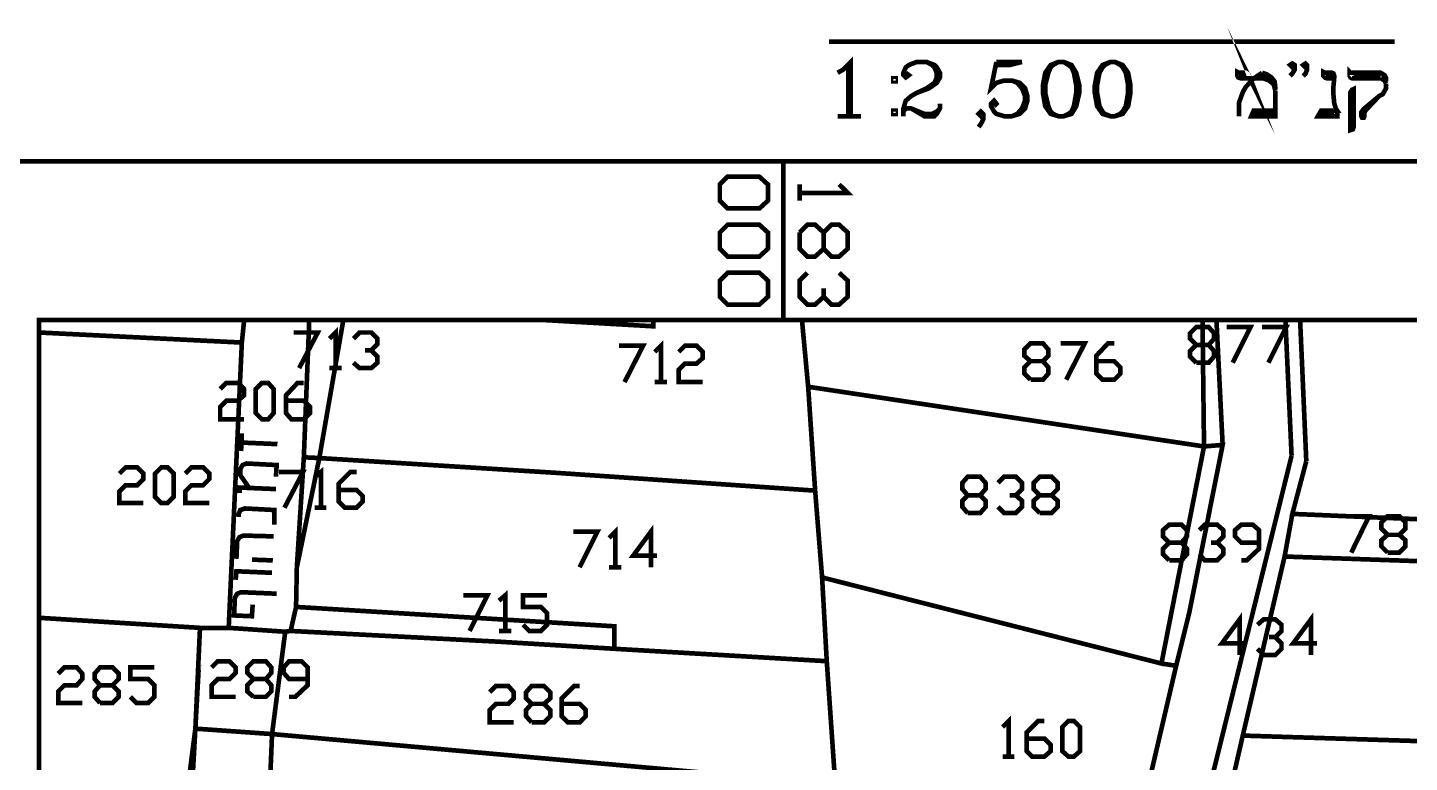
# Model space of a CAD drawing. Extents: x -6935 to 6681, y -4073 to 3778.
# Drawn here: x 3238 to 4987, y 240 to 1169 of the extents above; entities that cross this region are included whole.
import ezdxf

# ---------------------------------------------------------------- set-up
doc = ezdxf.new("R2010")
doc.units = 0
doc.header["$MEASUREMENT"] = 0
doc.layers.add('blue', color=160, linetype='Continuous', lineweight=0)

msp = doc.modelspace()

# ---------------------------------------------------------------- hatches: boundary and pattern name
at = {"layer": 'blue'}
h = msp.add_hatch(dxfattribs=at)
h.set_pattern_fill('JIS_LC_20', color=256, scale=0.3)
h.set_pattern_definition([(45, (438.5266165167122, -4719.0173163894), (-4.242640687119285, 4.242640687119285), []), (45, (438.6466165167121, -4719.0173163894), (-4.242640687119285, 4.242640687119285), [])])
h.paths.add_polyline_path([(2357.046633488511, 579.6835339155932), (2489.046633488511, 579.6835339155932), (2489.046633488511, 602.6835339155932), (2346.046633488511, 602.6835339155932), (2333.046633488511, 602.6835339155932), (2333.046633488511, 500.6835339155932), (2357.046633488511, 500.6835339155932)])
h.paths.add_polyline_path([(2357.046633488511, 387.6835339155932), (2333.046633488511, 387.6835339155923), (2333.046633488511, 164.683533915595), (2357.046633488512, 164.6835339155932)])
h.paths.add_polyline_path([(2357.046633488512, 51.68353391559322), (2333.046633488511, 51.68353391559322), (2333.046633488511, -55.31646608440678), (2357.046633488512, -55.31646608440678), (2357.046633488512, -15.31646608440678)])
h.paths.add_polyline_path([(2356.046633488511, -65.31646608440587), (2356.046633488511, -55.31646608440678), (2333.046633488511, -55.31646608440678), (2333.046633488511, -155.3164660844059), (2356.046633488511, -155.3164660844059)])
h.paths.add_polyline_path([(2437.046633488512, -55.31646608440678), (2356.046633488511, -55.31646608440678), (2356.046633488511, -65.31646608440587), (2426.046633488513, -65.31646608440678), (2437.046633488512, -65.31646608440678)])
h.paths.add_polyline_path([(2715.046633488511, 153.6835339155932), (2690.046633488511, 153.6835339155923), (2690.046633488511, -55.31646608440678), (2715.046633488511, -55.31646608440678)])
h.paths.add_polyline_path([(2705.046633488511, 472.6835339155932), (2692.046633488511, 472.6835339155932), (2692.046633488511, 288.6835339155932), (2705.046633488511, 288.6835339155941)])
h.paths.add_polyline_path([(2715.046633488511, 288.683533915595), (2690.046633488511, 288.6835339155932), (2690.046633488511, 266.6835339155932), (2715.046633488511, 266.6835339155932)])
h.paths.add_polyline_path([(2957.062754277028, 147.8798213502942), (2997.062754277028, 147.8798213502942), (2997.062754277028, 195.8798213502942), (2985.062754277028, 195.8798213502942), (2985.062754277028, 196.8798213502942), (2974.322574467437, 196.8798213502942), (2974.417768557749, 191.8927525539348), (2910.429424853989, 190.6713312304673), (2911.708100301994, 123.6835339155923), (2911.708100301994, 96.68353391559322), (2911.708100301994, 69.68353391559322), (2911.708100301994, 42.68353391559322), (2911.708100301994, 15.68353391559322), (2911.708100301994, -11.31646608440678), (2911.708100301994, -67.31646608440678), (3196.708100301994, -67.31646608440678), (3196.708100301994, -99.31646608440678), (3239.708100301994, -99.31646608440678), (3239.708100301994, -67.31646608440678), (3212.738298871094, -67.31646608440678), (3212.738298871095, 0.8798213502941508), (3169.062754277028, 0.8798213502941508), (3169.062754277028, -18.12017864970585), (2957.062754277028, -18.12017864970585)])
h.paths.add_polyline_path([(2991.738298871097, 219.6647356609938), (2981.738298871097, 219.6647356609938), (2981.738298871097, 196.8798213502942), (2985.062754277028, 196.8798213502942), (2985.062754277028, 195.8798213502942), (2991.738298871097, 195.8798213502942)])
h.paths.add_polyline_path([(2991.738298871097, 369.6647356609938), (3188.046633488511, 369.6647356609938), (3188.046633488511, 379.6647356609938), (2991.738298871097, 379.6647356609938), (2991.738298871097, 384.6647356609947), (2981.738298871097, 384.6647356609965), (2981.738298871097, 369.6647356609938), (2981.738298871097, 299.6647356609938), (2991.738298871097, 299.6647356609938)])
h.paths.add_polyline_path([(3212.738298871096, 211.8798213502942), (3189.738298871096, 211.8798213502942), (3189.738298871096, 195.8798213502942), (3053.062754277028, 195.8798213502942), (3053.062754277028, 147.8798213502942), (3169.062754277028, 147.8798213502942), (3169.062754277028, 74.87982135029415), (3212.738298871095, 74.87982135029415)])
h.paths.add_polyline_path([(3212.738298871097, 379.6647356609938), (3188.046633488511, 379.6647356609938), (3188.046633488511, 369.6647356609938), (3189.738298871097, 369.6647356609938), (3189.738298871096, 273.8798213502942), (3212.738298871096, 273.8798213502942), (3212.738298871097, 301.6647356609938)])
h.paths.add_polyline_path([(3212.738298871097, 605.6647356609938), (3189.738298871097, 605.6647356609938), (3115.738298871097, 605.6647356609938), (3115.738298871097, 582.6647356609938), (3189.738298871097, 582.6647356609938), (3189.738298871097, 492.6647356609938), (3212.738298871097, 492.6647356609947)])
h.paths.add_polyline_path([(2931.738298871097, 582.6647356609938), (3002.738298871097, 582.6647356609938), (3002.738298871097, 605.6647356609938), (2906.046633488511, 605.6647356609938), (2906.046633488511, 472.6390553833407), (2931.738298871097, 472.6390553833407), (2931.738298871097, 512.7237534273227, -0.01470670083384364), (2928.738299744719, 513.1334849114119), (2928.738297997474, 562.1959856609938), (2931.738298871097, 562.5312856582495)])
h.paths.add_polyline_path([(2906.046633488511, 488.6835339155932), (2855.546994264611, 488.6835339155932), (2855.547355029271, 472.6835339155932), (2906.046633488511, 472.6835339155932)])
h.paths.add_polyline_path([(2765.546994241733, 488.6835339155932), (2715.046633488511, 488.6835339155932), (2715.046633488511, 472.6835339155932), (2765.546633499951, 472.6835339155932), (2765.546633499951, 472.6845485662006)])
h.paths.add_polyline_path([(2715.046633488511, 602.6835339155932), (2692.046633488511, 602.6835339155932), (2602.046633488511, 602.6835339155932), (2602.046633488511, 579.6835339155932), (2692.046633488511, 579.6835339155932), (2692.046633488511, 472.6835339155932), (2715.046633488511, 472.6835339155932)])
h.paths.add_polyline_path([(2366.046633488511, -488.3164660844068), (2333.046633488511, -488.3164660844068), (2333.046633488511, -513.3164660844068), (2366.046633488511, -513.3164660844068)])
h.paths.add_polyline_path([(2971.708100301994, -488.3164660844068), (2951.046633488511, -488.3164660844068), (2945.046633488511, -488.3164660844068), (2945.046633488511, -513.3164660844068), (2945.046633488512, -617.3164660844068), (2945.046633488512, -640.3164660844068), (2971.708100301994, -640.3164660844068), (2971.708100301994, -617.3164660844068)])
h.paths.add_polyline_path([(3303.708100301994, -241.3164660844068), (3219.708100301994, -241.3164660844068), (3219.708100301994, -230.3164660844068), (3196.708100301994, -230.3164660844068), (3196.708100301994, -264.3164660844068), (3303.708100301994, -264.3164660844068)])
h.paths.add_polyline_path([(3377.708100301994, -241.3164660844068), (3303.708100301994, -241.3164660844068), (3303.708100301994, -264.3164660844068), (3377.708100301994, -264.3164660844068)])
h.paths.add_polyline_path([(3462.708100301994, -241.3164660844068), (3439.708100301994, -241.3164660844068), (3377.708100301994, -241.3164660844068), (3377.708100301994, -264.3164660844068), (3439.708100301994, -264.3164660844068), (3439.708100301994, -640.3164660844068), (3462.708100301994, -640.3164660844068)])

# ---------------------------------------------------------------- linework, layer by layer
at = {"color": 0, "const_width": 5.882508833876793}
for points in [[(4786.610827374923, 1101.062791525773), (4784.669599459745, 1105.004072444469), (4772.892816774323, 1105.004072444469), (4769.951562357386, 1105.945273857891), (4768.963300873294, 1107.945326861409), (4768.963300873294, 1112.827809193526), (4770.939823841478, 1111.827782691767), (4779.751822074624, 1111.827782691767), (4782.693076491561, 1109.886554776586), (4784.669599459745, 1105.945273857891), (4786.610827374923, 1101.062791525773)], [(4336.616549109851, 1101.062791525773), (4336.616549109851, 1105.004072444469), (4333.681177201748, 1105.004072444469), (4333.681177201748, 1101.062791525773), (4336.616549109851, 1101.062791525773)], [(4916.026021720214, 1091.239001773199), (4916.026021720214, 1043.237729688764), (4915.073055289125, 1040.296475271824), (4912.108270836852, 1039.296448770066), (4912.108270836852, 1087.297720854502), (4914.084793805034, 1090.297800359778), (4916.026021720214, 1091.239001773199)], [(4336.616549109851, 1059.885229688635), (4336.616549109851, 1063.826510607331), (4333.681177201748, 1063.826510607331), (4333.681177201748, 1059.885229688635), (4336.616549109851, 1059.885229688635)], [(6238.635778158754, -1566.660847146187), (6238.635778158754, 1000.060114848107), (3050.300107423681, 1000.060114848107), (3050.300107423679, -1566.660847146187), (6238.635778158754, -1566.660847146187)], [(4114.045944871288, 970.6475706787232), (4123.875617132697, 980.4713604312974), (4164.053152468075, 980.4713604312974), (4174.841673669405, 970.6475706787232), (4174.841673669405, 950.1176148484928), (4164.053152468075, 940.2350000075821), (4123.875617132697, 940.2350000075821), (4114.045944871288, 950.1176148484928), (4114.045944871288, 970.6475706787232)], [(4114.045944871288, 909.8812544247776), (4123.875617132697, 919.7050441773517), (4164.053152468075, 919.7050441773517), (4174.841673669405, 909.8812544247776), (4174.841673669405, 889.2924735062061), (4164.053152468075, 879.4686837536319), (4123.875617132697, 879.4686837536319), (4114.045944871288, 889.2924735062061), (4114.045944871288, 909.8812544247776)], [(4114.045944871288, 849.0796431178251), (4123.875617132697, 858.9093153792355), (4164.053152468075, 858.9093153792355), (4174.841673669405, 849.0796431178251), (4174.841673669405, 828.4967447080899), (4164.053152468075, 818.7023674996863), (4123.875617132697, 818.7023674996863), (4114.045944871288, 828.4967447080899), (4114.045944871288, 849.0796431178251)], [(6036.649837082576, -1364.679023826193), (6036.649837082576, 799.1018480652092), (3252.252518199505, 799.1018480652092), (3252.252518199505, -1364.679023826193), (6036.649837082576, -1364.679023826193)], [(6036.649837082576, -1364.679023826193), (6036.649837082576, 799.1018480652092), (3252.252518199505, 799.1018480652092), (3252.252518199505, -1364.679023826193), (6036.649837082576, -1364.679023826193)], [(3534.636472260926, 673.6161696209492), (3526.7833229677, 681.4340238611703), (3526.7833229677, 711.846594532316), (3534.636472260926, 719.6644487725371), (3542.483739045318, 719.6644487725371), (3549.348626854453, 711.846594532316), (3549.348626854453, 681.4340238611703), (3542.483739045318, 673.6161696209492), (3534.636472260926, 673.6161696209492)], [(4672.901931616087, 364.7785733335832), (4243.461139216579, 473.6049867603051), (4234.655023492265, 583.39613163578), (4225.813612714948, 714.7878489492514), (4726.809242569732, 639.2799655576109), (4672.901931616087, 364.7785733335832)], [(4691.514189566473, 361.8432014254786), (4672.901931616087, 364.7785733335832), (4726.809242569732, 639.2799655576109), (4750.362807940575, 641.2564885257916), (4708.202867128181, 429.468522979726), (4691.514189566473, 361.8432014254786)], [(3407.162505830816, 567.7251281023318), (3399.315239046424, 575.5723948867226), (3399.315239046424, 604.9614090207724), (3407.162505830816, 612.8145583139976), (3415.015655124042, 612.8145583139976), (3422.868804417267, 604.9614090207724), (3422.868804417267, 575.5723948867226), (3415.015655124042, 567.7251281023318), (3407.162505830816, 567.7251281023318)], [(3980.707117133803, 411.8209964780972), (3577.749379504409, 436.3334107888595), (3578.7376409885, 486.3406183856487), (3607.179571200294, 624.5972235082545), (3906.211025261587, 605.9496705048641), (4234.655023492265, 583.39613163578), (4243.461139216579, 473.6049867603051), (4249.361295576955, 367.7080627328551), (3980.707117133803, 383.3790662663014), (3980.707117133803, 411.8209964780972)], [(5361.143700162003, 480.4639920606051), (5253.29966571054, 485.352356901557), (4828.77076818732, 500.0645114950821), (4838.576910413392, 553.9953524840648), (5370.943959879241, 531.4300485973126), (5361.143700162003, 480.4639920606051)], [(5253.29966571054, 485.352356901557), (5215.069240799176, 259.8699107902248), (4775.828188682428, 273.5996864084918), (4828.77076818732, 500.0645114950821), (5253.29966571054, 485.352356901557)], [(4585.652560592025, -19.53749380125601), (4260.149816778287, 211.8098136174531), (4249.361295576955, 367.7080627328551), (4243.461139216579, 473.6049867603051), (4672.901931616087, 364.7785733335832), (4691.514189566473, 361.8432014254786), (4599.370571192625, -32.30842047960186), (4585.652560592025, -19.53749380125601)], [(3980.707117133803, 411.8209964780972), (3980.707117133803, 383.3790662663014), (3836.609180739157, 392.2204770436183), (3570.884491695275, 405.9443701530536), (3577.749379504409, 436.3334107888595), (3980.707117133803, 411.8209964780972)], [(3564.031368903809, 404.9561086689619), (3547.372103886269, 275.540914323673), (3450.316590636136, 282.4058021328065), (3456.187334452345, 409.8680035452489), (3492.476531448531, 409.8680035452489), (3564.031368903809, 404.9561086689619)], [(3564.031368903809, 404.9561086689619), (3570.884491695275, 405.9443701530536), (3836.609180739157, 392.2204770436183), (3980.707117133803, 383.3790662663014), (4249.361295576955, 367.7080627328551), (4260.149816778287, 211.8098136174531), (3547.372103886269, 275.540914323673), (3564.031368903809, 404.9561086689619)], [(3443.457585335835, 158.8966466567299), (3434.616174558519, 159.8554955966511), (3450.316590636136, 282.4058021328065), (3443.457585335835, 158.8966466567299)], [(3444.445846819927, 118.6838162683489), (3443.457585335835, 158.8966466567299), (3450.316590636136, 282.4058021328065), (3547.372103886269, 275.540914323673), (3542.483739045318, 158.8966466567299), (3543.44258798524, 110.8306669751219), (3444.445846819927, 118.6838162683489)], [(4555.234107412049, 247.1107491295461), (4547.416253171827, 253.9638719210125), (4547.416253171827, 284.3823251009899), (4555.234107412049, 292.2001793412128), (4562.098995221182, 292.2001793412128), (4569.946262005575, 284.3823251009899), (4569.946262005575, 253.9638719210125), (4562.098995221182, 247.1107491295461), (4555.234107412049, 247.1107491295461)], [(4260.149816778287, 211.8098136174531), (4151.317520842731, 75.53561397185968), (3543.44258798524, 110.8306669751219), (3542.483739045318, 158.8966466567299), (3547.372103886269, 275.540914323673), (4260.149816778287, 211.8098136174531)]]:
    msp.add_lwpolyline(points, close=True, dxfattribs=at)
for points in [[(4252.302549993894, 1151.064116613724), (4967.980339741014, 1151.064116613724)], [(4263.085188686391, 1111.827782691767), (4269.950076495525, 1115.769063610463), (4279.74445370393, 1125.534028274699), (4279.74445370393, 1056.943975271697)], [(4276.809081795825, 1121.651572444342), (4276.809081795825, 1056.943975271697)], [(4349.352180735194, 1111.827782691767), (4353.275814127392, 1108.886528274827), (4349.352180735194, 1105.945273857891), (4346.410926318256, 1108.886528274827), (4346.410926318256, 1111.827782691767), (4349.352180735194, 1118.710318027402), (4353.275814127392, 1121.651572444342), (4363.070191335795, 1125.534028274699), (4375.841118014141, 1125.534028274699), (4385.635495222547, 1121.651572444342), (4388.576749639486, 1118.710318027402), (4392.50038303168, 1111.827782691767), (4392.50038303168, 1105.945273857891), (4388.576749639486, 1099.121563610594), (4378.776489922247, 1092.239028274957), (4363.070191335795, 1086.356519441079), (4356.217068544329, 1082.415238522382), (4349.352180735194, 1076.532729688505), (4346.410926318256, 1066.767765024271), (4346.410926318256, 1056.943975271697)], [(4375.841118014141, 1125.534028274699), (4382.706005823276, 1121.651572444342), (4385.635495222547, 1118.710318027402), (4388.576749639486, 1111.827782691767), (4388.576749639486, 1105.945273857891), (4385.635495222547, 1099.121563610594), (4375.841118014141, 1092.239028274957), (4363.070191335795, 1086.356519441079)], [(4464.055220486956, 1125.534028274699), (4457.190332677825, 1092.239028274957), (4464.055220486956, 1099.121563610594), (4473.884892748367, 1102.062818027532), (4483.67926995677, 1102.062818027532), (4493.473647165176, 1099.121563610594), (4500.338534974309, 1092.239028274957), (4503.279789391248, 1082.415238522382), (4503.279789391248, 1076.532729688505), (4500.338534974309, 1066.767765024271), (4493.473647165176, 1059.885229688635), (4483.67926995677, 1056.943975271697), (4473.884892748367, 1056.943975271697), (4464.055220486956, 1059.885229688635), (4461.113966070019, 1062.826484105572), (4457.190332677825, 1069.650194352871), (4457.190332677825, 1072.650273858147), (4461.113966070019, 1076.532729688505), (4464.055220486956, 1072.650273858147), (4461.113966070019, 1069.650194352871)], [(4464.055220486956, 1125.534028274699), (4496.414901582115, 1125.534028274699)], [(4464.055220486956, 1121.651572444342), (4480.743898048666, 1121.651572444342), (4496.414901582115, 1125.534028274699)], [(4549.357481087005, 1125.534028274699), (4559.157740804243, 1121.651572444342), (4565.063779673455, 1111.827782691767), (4568.958000521483, 1096.180309193654), (4568.958000521483, 1086.356519441079), (4565.063779673455, 1069.650194352871), (4559.157740804243, 1059.885229688635), (4549.357481087005, 1056.943975271697), (4542.498475786704, 1056.943975271697), (4532.698216069466, 1059.885229688635), (4525.839210769165, 1069.650194352871), (4522.903838861062, 1086.356519441079), (4522.903838861062, 1096.180309193654), (4525.839210769165, 1111.827782691767), (4532.698216069466, 1121.651572444342), (4542.498475786704, 1125.534028274699), (4549.357481087005, 1125.534028274699), (4555.234107412049, 1121.651572444342), (4559.157740804243, 1118.710318027402), (4562.098995221182, 1111.827782691767), (4565.063779673455, 1096.180309193654), (4565.063779673455, 1086.356519441079), (4562.098995221182, 1069.650194352871), (4559.157740804243, 1062.826484105572), (4555.234107412049, 1059.885229688635), (4549.357481087005, 1056.943975271697)], [(4542.498475786704, 1056.943975271697), (4535.639470486405, 1059.885229688635), (4532.698216069466, 1062.826484105572), (4529.768726670196, 1069.650194352871), (4525.839210769165, 1086.356519441079), (4525.839210769165, 1096.180309193654), (4529.768726670196, 1111.827782691767), (4532.698216069466, 1118.710318027402), (4535.639470486405, 1121.651572444342), (4542.498475786704, 1125.534028274699)], [(4614.082725786151, 1125.534028274699), (4623.877102994558, 1121.651572444342), (4630.741990803692, 1111.827782691767), (4633.683245220629, 1096.180309193654), (4633.683245220629, 1086.356519441079), (4630.741990803692, 1069.650194352871), (4623.877102994558, 1059.885229688635), (4614.082725786151, 1056.943975271697), (4608.176686916939, 1056.943975271697), (4598.382309708535, 1059.885229688635), (4591.5174218994, 1069.650194352871), (4588.582049991295, 1086.356519441079), (4588.582049991295, 1096.180309193654), (4591.5174218994, 1111.827782691767), (4598.382309708535, 1121.651572444342), (4608.176686916939, 1125.534028274699), (4614.082725786151, 1125.534028274699), (4620.947613595285, 1121.651572444342), (4623.877102994558, 1118.710318027402), (4627.806618895587, 1111.827782691767), (4630.741990803692, 1096.180309193654), (4630.741990803692, 1086.356519441079), (4627.806618895587, 1069.650194352871), (4623.877102994558, 1062.826484105572), (4620.947613595285, 1059.885229688635), (4614.082725786151, 1056.943975271697)], [(4608.176686916939, 1056.943975271697), (4601.323564125472, 1059.885229688635), (4598.382309708535, 1062.826484105572), (4594.458676316339, 1069.650194352871), (4591.5174218994, 1086.356519441079), (4591.5174218994, 1096.180309193654), (4594.458676316339, 1111.827782691767), (4598.382309708535, 1118.710318027402), (4601.323564125472, 1121.651572444342), (4608.176686916939, 1125.534028274699)], [(4841.541694865666, 1121.651572444342), (4838.576910413392, 1118.710318027402), (4835.635655996453, 1121.651572444342), (4838.576910413392, 1123.592800359521), (4841.541694865666, 1121.651572444342), (4841.541694865666, 1115.769063610463), (4838.576910413392, 1110.886581278347), (4835.635655996453, 1107.945326861409)], [(4852.294921013992, 1107.945326861409), (4855.2655879751, 1110.886581278347), (4857.212698399113, 1115.769063610463), (4857.212698399113, 1121.651572444342), (4855.2655879751, 1123.592800359521), (4852.294921013992, 1121.651572444342), (4855.2655879751, 1118.710318027402), (4857.212698399113, 1121.651572444342)], [(4950.332813239384, 1105.004072444469), (4914.084793805034, 1105.004072444469), (4912.108270836852, 1105.945273857891), (4911.143539388095, 1107.945326861409), (4911.143539388095, 1112.827809193526), (4912.108270836852, 1111.827782691767), (4950.332813239384, 1111.827782691767), (4955.250590624504, 1108.886528274827), (4957.23299610152, 1105.004072444469), (4957.23299610152, 1101.062791525773)], [(4483.67926995677, 1102.062818027532), (4490.544157765904, 1099.121563610594), (4496.414901582115, 1092.239028274957), (4500.338534974309, 1082.415238522382), (4500.338534974309, 1076.532729688505), (4496.414901582115, 1066.767765024271), (4490.544157765904, 1059.885229688635), (4483.67926995677, 1056.943975271697)], [(4800.340602993192, 1111.827782691767), (4791.528604760044, 1105.945273857891), (4789.552081791864, 1105.004072444469), (4786.610827374923, 1101.062791525773), (4779.751822074624, 1094.180256190136), (4775.828188682428, 1087.297720854502), (4770.939823841478, 1073.591475271567), (4770.939823841478, 1056.943975271697)], [(4779.751822074624, 1107.945326861409), (4770.939823841478, 1107.945326861409)], [(4801.328864477284, 1105.004072444469), (4789.552081791864, 1105.004072444469)], [(4796.411087092163, 1107.945326861409), (4812.111503169779, 1105.004072444469)], [(4800.340602993192, 1111.827782691767), (4806.246641862404, 1109.886554776586), (4812.111503169779, 1105.945273857891), (4816.041019070808, 1101.062791525773), (4817.0292805549, 1094.180256190136)], [(4801.328864477284, 1105.004072444469), (4809.176131261675, 1102.062818027532), (4815.05275758672, 1097.180335695412), (4817.0292805549, 1089.297773858019)], [(4895.449005819313, 1061.826457603814), (4895.449005819313, 1056.943975271697), (4870.936591508549, 1056.943975271697), (4874.860224900744, 1063.826510607331), (4895.449005819313, 1063.826510607331), (4893.496012886466, 1066.767765024271), (4891.519489918284, 1073.591475271567), (4890.56064097836, 1084.415291525903), (4890.56064097836, 1094.180256190136), (4891.519489918284, 1105.004072444469), (4881.719230201044, 1105.004072444469), (4879.778002285864, 1105.945273857891), (4877.789714300014, 1107.945326861409), (4877.789714300014, 1112.827809193526), (4879.778002285864, 1111.827782691767), (4888.58411801018, 1111.827782691767), (4890.56064097836, 1110.886581278347), (4891.519489918284, 1107.945326861409), (4891.519489918284, 1105.004072444469)], [(4888.58411801018, 1107.945326861409), (4881.719230201044, 1107.945326861409)], [(4950.332813239384, 1107.945326861409), (4916.026021720214, 1107.945326861409)], [(4950.332813239384, 1105.004072444469), (4955.250590624504, 1102.062818027532), (4957.23299610152, 1098.121537108835)], [(4817.0292805549, 1063.826510607331), (4817.0292805549, 1056.943975271697), (4786.610827374923, 1056.943975271697), (4789.552081791864, 1063.826510607331), (4817.0292805549, 1063.826510607331), (4817.0292805549, 1089.297773858019)], [(4817.0292805549, 1091.239001773199), (4817.0292805549, 1094.180256190136)], [(4948.391585324203, 1082.415238522382), (4931.732320306664, 1064.767712020754), (4929.755797338481, 1061.826457603814), (4929.755797338481, 1056.943975271697), (4928.79694839856, 1055.002747356516), (4926.814542921544, 1055.002747356516), (4925.826281437452, 1056.943975271697), (4925.826281437452, 1061.826457603814), (4927.808686914468, 1064.767712020754), (4929.755797338481, 1066.767765024271), (4948.391585324203, 1082.415238522382), (4952.321101225232, 1084.415291525903), (4953.309362709324, 1085.356492939321), (4957.23299610152, 1092.239028274957), (4957.23299610152, 1098.121537108835)], [(4346.410926318256, 1062.826484105572), (4349.352180735194, 1066.767765024271), (4356.217068544329, 1066.767765024271), (4372.876333561868, 1059.885229688635), (4382.706005823276, 1059.885229688635), (4388.576749639486, 1062.826484105572), (4392.50038303168, 1066.767765024271)], [(4356.217068544329, 1066.767765024271), (4372.876333561868, 1056.943975271697), (4385.635495222547, 1056.943975271697), (4388.576749639486, 1059.885229688635), (4392.50038303168, 1066.767765024271), (4392.50038303168, 1072.650273858147)], [(4447.395955469419, 1059.885229688635), (4444.45470105248, 1056.943975271697), (4441.519329144376, 1059.885229688635), (4444.45470105248, 1062.826484105572), (4447.395955469419, 1059.885229688635), (4447.395955469419, 1053.002694352998), (4444.45470105248, 1047.120185519123), (4441.519329144376, 1043.237729688764)], [(4292.480085329273, 1056.943975271697), (4263.085188686391, 1056.943975271697)], [(4814.064496102628, 1059.885229688635), (4789.552081791864, 1059.885229688635)], [(4891.519489918284, 1059.885229688635), (4874.860224900744, 1059.885229688635)], [(4194.442193103883, 799.1018480652092), (4194.442193103883, 1000.060114848107)], [(4265.032299110404, 970.6475706787232), (4275.820820311734, 959.8825795127304), (4215.019209004784, 959.8825795127304)], [(4215.019209004784, 970.6475706787232), (4215.019209004784, 950.1176148484928)], [(4215.019209004784, 909.8812544247776), (4224.848881266191, 919.7050441773517), (4234.655023492265, 919.7050441773517), (4245.43766218476, 909.8812544247776), (4245.43766218476, 889.2924735062061), (4255.232039393166, 879.4686837536319), (4265.032299110404, 879.4686837536319), (4275.820820311734, 889.2924735062061), (4275.820820311734, 909.8812544247776), (4265.032299110404, 919.7050441773517), (4255.232039393166, 919.7050441773517), (4245.43766218476, 909.8812544247776)], [(4245.43766218476, 889.2924735062061), (4234.655023492265, 879.4686837536319), (4224.848881266191, 879.4686837536319), (4215.019209004784, 889.2924735062061), (4215.019209004784, 909.8812544247776)], [(4245.43766218476, 828.4967447080899), (4234.655023492265, 818.7023674996863), (4224.848881266191, 818.7023674996863), (4215.019209004784, 828.4967447080899), (4215.019209004784, 849.0796431178251), (4224.848881266191, 858.9093153792355)], [(4265.032299110404, 858.9093153792355), (4275.820820311734, 849.0796431178251), (4275.820820311734, 828.4967447080899), (4265.032299110404, 818.7023674996863), (4255.232039393166, 818.7023674996863), (4245.43766218476, 828.4967447080899), (4245.43766218476, 839.2852659094215)], [(3512.071168374174, 799.1018480652092), (3509.13579646607, 770.6716828710823), (3252.252518199505, 783.4014319875923)], [(3509.13579646607, 770.6716828710823), (3512.071168374174, 799.1018480652092)], [(3594.438057066117, 799.1018480652092), (3587.579051765817, 625.5501899393412)], [(3587.579051765817, 625.5501899393412), (3594.438057066117, 799.1018480652092)], [(3637.562729327269, 799.1018480652092), (3607.179571200294, 624.5972235082545)], [(3607.179571200294, 624.5972235082545), (3637.562729327269, 799.1018480652092)], [(3619.909320316804, 775.5482826943653), (3627.756587101195, 783.4014319875923), (3627.756587101195, 738.3061192670912)], [(3892.493014660987, 799.1018480652092), (4029.731945755333, 791.248698771984), (4029.731945755333, 799.1018480652092)], [(4029.731945755333, 799.1018480652092), (4029.731945755333, 791.248698771984), (3892.493014660987, 799.1018480652092)], [(4225.813612714948, 714.7878489492514), (4217.995758474724, 799.1018480652092)], [(4217.995758474724, 799.1018480652092), (4225.813612714948, 714.7878489492514)], [(4717.008982852492, 745.1710070762265), (4709.161716068102, 753.0123913517837), (4709.161716068102, 759.8772791609172), (4717.008982852492, 767.7304284541442), (4732.715281438945, 767.7304284541442), (4739.568404230411, 775.5482826943653), (4739.568404230411, 782.4131705035015), (4732.715281438945, 790.2604372878923), (4717.008982852492, 790.2604372878923), (4709.161716068102, 782.4131705035015), (4709.161716068102, 775.5482826943653), (4717.008982852492, 767.7304284541442)], [(4724.862132145719, 799.1018480652092), (4726.809242569732, 639.2799655576109)], [(4726.809242569732, 639.2799655576109), (4724.862132145719, 799.1018480652092)], [(4742.509658647348, 799.1018480652092), (4750.362807940575, 641.2564885257916)], [(4750.362807940575, 641.2564885257916), (4742.509658647348, 799.1018480652092)], [(4755.239407763858, 790.2604372878923), (4785.657860943837, 790.2604372878923), (4763.092557057083, 745.1710070762265)], [(4800.340602993192, 790.2604372878923), (4830.759056173169, 790.2604372878923), (4808.187869777585, 745.1710070762265)], [(4837.612178964635, 627.5267129075246), (4829.764912180244, 799.1018480652092)], [(4829.764912180244, 799.1018480652092), (4837.612178964635, 627.5267129075246)], [(4856.224436915021, 620.6677076072247), (4848.400700165967, 799.1018480652092)], [(4848.400700165967, 799.1018480652092), (4856.224436915021, 620.6677076072247)], [(3252.252518199505, 783.4014319875923), (3509.13579646607, 770.6716828710823)], [(3509.13579646607, 770.6716828710823), (3492.476531448531, 409.8680035452489), (3456.187334452345, 409.8680035452489)], [(3587.579051765817, 625.5501899393412), (3578.7376409885, 486.3406183856487), (3577.749379504409, 436.3334107888595), (3570.884491695275, 405.9443701530536), (3564.031368903809, 404.9561086689619), (3492.476531448531, 409.8680035452489), (3509.13579646607, 770.6716828710823)], [(3574.814007596304, 783.4014319875923), (3605.232460776282, 783.4014319875923), (3581.678895405439, 738.3061192670912)], [(3650.321890987947, 775.5482826943653), (3658.175040281173, 783.4014319875923), (3672.857782330529, 783.4014319875923), (3680.710931623753, 775.5482826943653), (3680.710931623753, 768.6833948852318), (3672.857782330529, 760.8655406450089), (3665.039928090307, 760.8655406450089)], [(3986.607273494181, 766.7421669700534), (4016.990431621155, 766.7421669700534), (3993.472161303316, 720.6585927654614)], [(4031.708468723515, 758.8890176768264), (4039.555735507907, 766.7421669700534), (4039.555735507907, 720.6585927654614)], [(4062.091626850488, 758.8890176768264), (4069.944776143714, 766.7421669700534), (4084.651048228407, 766.7421669700534), (4092.468902468628, 758.8890176768264), (4092.468902468628, 751.0358683836012), (4084.651048228407, 744.1768630833012), (4069.944776143714, 744.1768630833012), (4062.091626850488, 736.3531263342447), (4062.091626850488, 720.6585927654614), (4092.468902468628, 720.6585927654614)], [(4507.203422783445, 723.593964673566), (4499.350273490218, 731.4471139667912), (4499.350273490218, 739.294380751182), (4507.203422783445, 747.147530044409), (4522.903838861062, 747.147530044409), (4529.768726670196, 754.0124178535425), (4529.768726670196, 761.8302720937663), (4522.903838861062, 769.6834213869906), (4507.203422783445, 769.6834213869906), (4499.350273490218, 761.8302720937663), (4499.350273490218, 754.0124178535425), (4507.203422783445, 747.147530044409)], [(4545.439730203643, 769.6834213869906), (4575.817005821784, 769.6834213869906), (4552.298735503944, 723.593964673566)], [(4590.52916041531, 747.147530044409), (4613.094464302059, 747.147530044409), (4620.947613595285, 739.294380751182), (4620.947613595285, 731.4471139667912), (4613.094464302059, 723.593964673566), (4598.382309708535, 723.593964673566), (4590.52916041531, 731.4471139667912), (4590.52916041531, 754.0124178535425), (4605.241315008836, 769.6834213869906), (4613.094464302059, 769.6834213869906)], [(4732.715281438945, 767.7304284541442), (4739.568404230411, 759.8772791609172), (4739.568404230411, 753.0123913517837), (4732.715281438945, 745.1710070762265), (4717.008982852492, 745.1710070762265)], [(3672.857782330529, 760.8655406450089), (3680.710931623753, 753.0123913517837), (3680.710931623753, 745.1710070762265), (3672.857782330529, 738.3061192670912), (3658.175040281173, 738.3061192670912), (3650.321890987947, 745.1710070762265)], [(3619.909320316804, 738.3061192670912), (3635.609736394421, 738.3061192670912)], [(4522.903838861062, 747.147530044409), (4529.768726670196, 739.294380751182), (4529.768726670196, 731.4471139667912), (4522.903838861062, 723.593964673566), (4507.203422783445, 723.593964673566)], [(3481.693892756035, 711.846594532316), (3489.535277031592, 719.6644487725371), (3504.218019080949, 719.6644487725371), (3512.071168374174, 711.846594532316), (3512.071168374174, 703.9934452390889), (3504.218019080949, 697.1403224476226), (3489.535277031592, 697.1403224476226), (3481.693892756035, 689.2871731543974), (3481.693892756035, 673.6161696209492), (3512.071168374174, 673.6161696209492)], [(3565.019630387901, 697.1403224476226), (3587.579051765817, 697.1403224476226), (3595.396906006039, 689.2871731543974), (3595.396906006039, 681.4340238611703), (3587.579051765817, 673.6161696209492), (3571.884518197034, 673.6161696209492), (3565.019630387901, 681.4340238611703), (3565.019630387901, 703.9934452390889), (3579.731784981425, 719.6644487725371), (3587.579051765817, 719.6644487725371)], [(4225.813612714948, 714.7878489492514), (4234.655023492265, 583.39613163578), (3906.211025261587, 605.9496705048641)], [(4031.708468723515, 720.6585927654614), (4047.379472256963, 720.6585927654614)], [(4726.809242569732, 639.2799655576109), (4225.813612714948, 714.7878489492514)], [(3508.147534981979, 633.4033392325682), (3509.13579646607, 655.9686431193186)], [(3509.13579646607, 644.1859779250644), (3554.225226677735, 642.2447500098833)], [(3479.705604770184, -1288.206408985795), (3729.729877736449, -1000.945855101089), (3813.055615368314, -909.7669681760003), (3867.986482859056, -849.9595008619735), (3905.222763777495, -805.8524496255673), (4040.514584447828, -654.8660953864496), (4196.418716072065, -478.3731828436448), (4599.370571192625, -32.30842047960186), (4691.514189566473, 361.8432014254786), (4708.202867128181, 429.468522979726), (4750.362807940575, 641.2564885257916)], [(4837.612178964635, 627.5267129075246), (4663.107554407681, -77.3978506912681), (4320.916133032233, -461.7139178261073), (3917.00542897175, -927.4144946776291)], [(4718.985505820676, 25.55193641040978), (4694.478974018744, -67.60347348286223), (4681.708047340398, -70.53884539096816), (4663.107554407681, -77.3978506912681), (4837.612178964635, 627.5267129075246)], [(4750.362807940575, 641.2564885257916), (4726.809242569732, 639.2799655576109)], [(3354.219926325925, 604.9614090207724), (3362.073075619149, 612.8145583139976), (3376.785230212676, 612.8145583139976), (3384.638379505901, 604.9614090207724), (3384.638379505901, 598.1082862293069), (3376.785230212676, 590.2551369360799), (3362.073075619149, 590.2551369360799), (3354.219926325925, 582.4372826958588), (3354.219926325925, 567.7251281023318), (3384.638379505901, 567.7251281023318)], [(3437.580959010792, 604.9614090207724), (3445.398813251015, 612.8145583139976), (3460.116850353374, 612.8145583139976), (3467.964117137767, 604.9614090207724), (3467.964117137767, 598.1082862293069), (3460.116850353374, 590.2551369360799), (3445.398813251015, 590.2551369360799), (3437.580959010792, 582.4372826958588), (3437.580959010792, 567.7251281023318), (3467.964117137767, 567.7251281023318)], [(3552.283998762556, 601.0436581374106), (3553.236965193644, 615.7558127309376), (3515.012422791113, 617.732335699121), (3510.12405795016, 615.7558127309376), (3507.188686042057, 610.8380353458151), (3507.188686042057, 603.020181105594), (3517.977207243387, 587.3138825191436)], [(3607.179571200294, 624.5972235082545), (3587.579051765817, 625.5501899393412), (3578.7376409885, 486.3406183856487)], [(3587.579051765817, 625.5501899393412), (3607.179571200294, 624.5972235082545), (3578.7376409885, 486.3406183856487)], [(3601.302944875252, 600.0848091974894), (3609.156094168477, 606.949697006623), (3609.156094168477, 561.8190892331213)], [(3906.211025261587, 605.9496705048641), (3607.179571200294, 624.5972235082545)], [(4856.224436915021, 620.6677076072247), (4838.576910413392, 553.9953524840648), (4828.77076818732, 500.0645114950821), (4775.828188682428, 273.5996864084918), (4718.985505820676, 25.55193641040978), (5181.721298219927, 95.15966344167373)], [(5370.943959879241, 531.4300485973126), (4838.576910413392, 553.9953524840648), (4856.224436915021, 620.6677076072247)], [(3556.213514663586, 606.949697006623), (3586.590790281726, 606.949697006623), (3563.066637455052, 561.8190892331213)], [(3631.686103002225, 584.3843931198708), (3654.251406888976, 584.3843931198708), (3662.075143638034, 576.5312438266465), (3662.075143638034, 569.666356017513), (3654.251406888976, 561.8190892331213), (3639.53925229545, 561.8190892331213), (3631.686103002225, 569.666356017513), (3631.686103002225, 592.2316599042624), (3646.404140104586, 606.949697006623), (3654.251406888976, 606.949697006623)], [(4427.795436034941, 554.954201423986), (4420.930548225808, 562.807350717213), (4420.930548225808, 570.6546175016038), (4427.795436034941, 577.5195053107373), (4443.46643956839, 577.5195053107373), (4450.331327377524, 585.3726546039625), (4450.331327377524, 593.2199213883541), (4443.46643956839, 601.0436581374106), (4427.795436034941, 601.0436581374106), (4420.930548225808, 593.2199213883541), (4420.930548225808, 585.3726546039625), (4427.795436034941, 577.5195053107373)], [(4466.03174345514, 593.2199213883541), (4473.884892748367, 601.0436581374106), (4488.567634797722, 601.0436581374106), (4496.414901582115, 593.2199213883541), (4496.414901582115, 585.3726546039625), (4488.567634797722, 577.5195053107373), (4480.743898048666, 577.5195053107373)], [(4518.974322960032, 554.954201423986), (4511.132938684474, 562.807350717213), (4511.132938684474, 570.6546175016038), (4518.974322960032, 577.5195053107373), (4533.657065009387, 577.5195053107373), (4541.510214302614, 585.3726546039625), (4541.510214302614, 593.2199213883541), (4533.657065009387, 601.0436581374106), (4518.974322960032, 601.0436581374106), (4511.132938684474, 593.2199213883541), (4511.132938684474, 585.3726546039625), (4518.974322960032, 577.5195053107373)], [(3506.200424557965, 580.4548772188418), (3506.200424557965, 587.3138825191436), (3552.283998762556, 585.3726546039625)], [(4443.46643956839, 577.5195053107373), (4450.331327377524, 570.6546175016038), (4450.331327377524, 562.807350717213), (4443.46643956839, 554.954201423986), (4427.795436034941, 554.954201423986)], [(4488.567634797722, 577.5195053107373), (4496.414901582115, 570.6546175016038), (4496.414901582115, 562.807350717213), (4488.567634797722, 554.954201423986), (4473.884892748367, 554.954201423986), (4466.03174345514, 562.807350717213)], [(4533.657065009387, 577.5195053107373), (4541.510214302614, 570.6546175016038), (4541.510214302614, 562.807350717213), (4533.657065009387, 554.954201423986), (4518.974322960032, 554.954201423986)], [(3550.307475794374, 540.2714593746296), (3550.307475794374, 558.8837173250176), (3513.059429858266, 560.8602402931983), (3507.188686042057, 558.8837173250176), (3505.20628056504, 553.9953524840648), (3505.20628056504, 550.077601600703)], [(3601.302944875252, 561.8190892331213), (3616.015099468778, 561.8190892331213)], [(4682.702191333325, 495.1820291629629), (4674.854924548934, 502.9998834031867), (4674.854924548934, 509.8647712123193), (4682.702191333325, 517.7120379967109), (4698.367312357939, 517.7120379967109), (4705.232200167073, 525.565187289938), (4705.232200167073, 533.4183365831632), (4698.367312357939, 540.2714593746296), (4682.702191333325, 540.2714593746296), (4674.854924548934, 533.4183365831632), (4674.854924548934, 525.565187289938), (4682.702191333325, 517.7120379967109)], [(4720.932616244691, 533.4183365831632), (4727.797504053824, 540.2714593746296), (4743.49792013144, 540.2714593746296), (4751.315774371664, 533.4183365831632), (4751.315774371664, 525.565187289938), (4743.49792013144, 517.7120379967109), (4735.644770838215, 517.7120379967109)], [(4773.881078258415, 495.1820291629629), (4780.745966067549, 495.1820291629629), (4796.411087092163, 509.8647712123193), (4796.411087092163, 533.4183365831632), (4788.587350343107, 540.2714593746296), (4773.881078258415, 540.2714593746296), (4766.033811474024, 533.4183365831632), (4766.033811474024, 525.565187289938), (4773.881078258415, 517.7120379967109), (4796.411087092163, 517.7120379967109)], [(4906.231644511809, 551.0658630847938), (4935.650071190026, 551.0658630847938), (4913.096532320944, 504.9764063713692)], [(4959.174224016699, 504.9764063713692), (4951.321074723473, 512.7942606115921), (4951.321074723473, 520.6474099048173), (4959.174224016699, 527.5122977139508), (4973.886378610227, 527.5122977139508), (4981.739527903452, 535.3595644983425), (4981.739527903452, 543.2127137915695), (4973.886378610227, 551.0658630847938), (4959.174224016699, 551.0658630847938), (4951.321074723473, 543.2127137915695), (4951.321074723473, 535.3595644983425), (4959.174224016699, 527.5122977139508)], [(3549.348626854453, 525.565187289938), (3511.112319434252, 526.5534487740297), (3506.200424557965, 524.5769258058463), (3503.259170141028, 519.6885609648944), (3502.270908656936, 497.123257078144)], [(3928.74691660417, 531.4300485973126), (3959.165369784146, 531.4300485973126), (3936.600065897396, 486.3406183856487)], [(3973.848111833503, 523.5827818129219), (3981.695378617894, 531.4300485973126), (3981.695378617894, 486.3406183856487)], [(4034.637958122786, 501.0527729791738), (4004.254799995811, 501.0527729791738), (4026.790691338394, 531.4300485973126), (4026.790691338394, 486.3406183856487)], [(4973.886378610227, 527.5122977139508), (4981.739527903452, 520.6474099048173), (4981.739527903452, 512.7942606115921), (4973.886378610227, 504.9764063713692), (4959.174224016699, 504.9764063713692)], [(4698.367312357939, 517.7120379967109), (4705.232200167073, 509.8647712123193), (4705.232200167073, 502.9998834031867), (4698.367312357939, 495.1820291629629), (4682.702191333325, 495.1820291629629)], [(4743.49792013144, 517.7120379967109), (4751.315774371664, 509.8647712123193), (4751.315774371664, 502.9998834031867), (4743.49792013144, 495.1820291629629), (4727.797504053824, 495.1820291629629), (4720.932616244691, 502.9998834031867)], [(3548.360365370361, 495.1820291629629), (3521.86554558258, 496.1349955940532)], [(3501.282647172844, 470.6696148522005), (3502.270908656936, 481.4228410005262), (3547.372103886269, 479.4757305765133)], [(3973.848111833503, 486.3406183856487), (3989.54852791112, 486.3406183856487)], [(3553.236965193644, 453.0220883505699), (3508.147534981979, 454.9691987745828), (3503.259170141028, 453.0220883505699), (3500.329680741757, 448.1043109654465), (3499.341419257665, 425.5390070786971), (3521.86554558258, 424.5801581387759), (3522.859689575505, 439.2629001881323)], [(3834.632657770975, 444.1806775732512), (3842.485807064201, 451.0455653823865), (3842.485807064201, 405.9443701530536)], [(3789.537345050476, 451.0455653823865), (3819.920503177449, 451.0455653823865), (3797.384611834867, 405.9443701530536)], [(3865.009933389114, 413.7975194462779), (3872.86308268234, 405.9443701530536), (3887.575237275867, 405.9443701530536), (3895.428386569092, 413.7975194462779), (3895.428386569092, 428.509674039803), (3887.575237275867, 436.3334107888595), (3865.009933389114, 436.3334107888595), (3865.009933389114, 451.0455653823865), (3895.428386569092, 451.0455653823865)], [(3252.252518199505, 422.6036351705925), (3456.187334452345, 409.8680035452489)], [(3456.187334452345, 409.8680035452489), (3252.252518199505, 422.6036351705925)], [(4778.763560590533, 390.2439540754349), (4749.374546456484, 390.2439540754349), (4771.898672781399, 420.6624072554114), (4771.898672781399, 375.5612120260785)], [(4794.46397666815, 413.7975194462779), (4802.317125961375, 420.6624072554114), (4817.0292805549, 420.6624072554114), (4824.847134795124, 413.7975194462779), (4824.847134795124, 405.9443701530536), (4817.0292805549, 398.0971033686619), (4809.176131261675, 398.0971033686619)], [(4869.942447515623, 390.2439540754349), (4839.565171897484, 390.2439540754349), (4862.118710766566, 420.6624072554114), (4862.118710766566, 375.5612120260785)], [(3456.187334452345, 409.8680035452489), (3450.316590636136, 282.4058021328065), (3434.616174558519, 159.8554955966511)], [(3834.632657770975, 405.9443701530536), (3850.338956357425, 405.9443701530536)], [(4817.0292805549, 398.0971033686619), (4824.847134795124, 390.2439540754349), (4824.847134795124, 383.3790662663014), (4817.0292805549, 375.5612120260785), (4802.317125961375, 375.5612120260785), (4794.46397666815, 383.3790662663014)], [(3470.899489045871, 359.8607959484625), (3478.752638339096, 367.7080627328551), (3493.464792932622, 367.7080627328551), (3501.282647172844, 359.8607959484625), (3501.282647172844, 353.0017906481626), (3493.464792932622, 345.1545238637709), (3478.752638339096, 345.1545238637709), (3470.899489045871, 337.3307871147144), (3470.899489045871, 322.6186325211893), (3501.282647172844, 322.6186325211893)], [(3523.847951059597, 322.6186325211893), (3516.000684275205, 329.4835203303228), (3516.000684275205, 337.3307871147144), (3523.847951059597, 345.1545238637709), (3539.518954593045, 345.1545238637709), (3546.377959893344, 353.0017906481626), (3546.377959893344, 359.8607959484625), (3539.518954593045, 367.7080627328551), (3523.847951059597, 367.7080627328551), (3516.000684275205, 359.8607959484625), (3516.000684275205, 353.0017906481626), (3523.847951059597, 345.1545238637709)], [(3568.943263780096, 322.6186325211893), (3576.790530564488, 322.6186325211893), (3592.461534097936, 337.3307871147144), (3592.461534097936, 359.8607959484625), (3584.643679857712, 367.7080627328551), (3568.943263780096, 367.7080627328551), (3562.078375970962, 359.8607959484625), (3562.078375970962, 353.0017906481626), (3568.943263780096, 345.1545238637709), (3592.461534097936, 345.1545238637709)], [(3276.759050001435, 352.0076466552373), (3284.612199294661, 359.8607959484625), (3300.312615372277, 359.8607959484625), (3307.177503181412, 352.0076466552373), (3307.177503181412, 345.1545238637709), (3300.312615372277, 337.3307871147144), (3284.612199294661, 337.3307871147144), (3276.759050001435, 329.4835203303228), (3276.759050001435, 314.7654832279622), (3307.177503181412, 314.7654832279622)], [(3329.713394523993, 314.7654832279622), (3322.84850671486, 322.6186325211893), (3322.84850671486, 329.4835203303228), (3329.713394523993, 337.3307871147144), (3345.413810601611, 337.3307871147144), (3353.266959894837, 345.1545238637709), (3353.266959894837, 352.0076466552373), (3345.413810601611, 359.8607959484625), (3329.713394523993, 359.8607959484625), (3322.84850671486, 352.0076466552373), (3322.84850671486, 345.1545238637709), (3329.713394523993, 337.3307871147144)], [(3367.949701944194, 322.6186325211893), (3375.796968728585, 314.7654832279622), (3390.503240813276, 314.7654832279622), (3398.356390106502, 322.6186325211893), (3398.356390106502, 337.3307871147144), (3390.503240813276, 345.1545238637709), (3367.949701944194, 345.1545238637709), (3367.949701944194, 359.8607959484625), (3398.356390106502, 359.8607959484625)], [(3345.413810601611, 337.3307871147144), (3353.266959894837, 329.4835203303228), (3353.266959894837, 322.6186325211893), (3345.413810601611, 314.7654832279622), (3329.713394523993, 314.7654832279622)], [(3539.518954593045, 345.1545238637709), (3546.377959893344, 337.3307871147144), (3546.377959893344, 329.4835203303228), (3539.518954593045, 322.6186325211893), (3523.847951059597, 322.6186325211893)], [(3822.855875085553, 328.4952588462311), (3830.703141869945, 336.3366431217892), (3846.409440456396, 336.3366431217892), (3853.268445756696, 328.4952588462311), (3853.268445756696, 320.6421095530068), (3846.409440456396, 313.7772217438705), (3830.703141869945, 313.7772217438705), (3822.855875085553, 305.9593675036494), (3822.855875085553, 290.2589514260317), (3853.268445756696, 290.2589514260317)], [(3875.804337099279, 290.2589514260317), (3868.939449290144, 298.1062182104224), (3868.939449290144, 305.9593675036494), (3875.804337099279, 313.7772217438705), (3891.504753176896, 313.7772217438705), (3899.357902470121, 320.6421095530068), (3899.357902470121, 328.4952588462311), (3891.504753176896, 336.3366431217892), (3875.804337099279, 336.3366431217892), (3868.939449290144, 328.4952588462311), (3868.939449290144, 320.6421095530068), (3875.804337099279, 313.7772217438705)], [(3914.034762010644, 313.7772217438705), (3936.600065897396, 313.7772217438705), (3944.447332681787, 305.9593675036494), (3944.447332681787, 298.1062182104224), (3936.600065897396, 290.2589514260317), (3921.882028795035, 290.2589514260317), (3914.034762010644, 298.1062182104224), (3914.034762010644, 320.6421095530068), (3929.735178088261, 336.3366431217892), (3936.600065897396, 336.3366431217892)], [(3891.504753176896, 313.7772217438705), (3899.357902470121, 305.9593675036494), (3899.357902470121, 298.1062182104224), (3891.504753176896, 290.2589514260317), (3875.804337099279, 290.2589514260317)], [(4471.908369780183, 284.3823251009899), (4479.755636564576, 292.2001793412128), (4479.755636564576, 247.1107491295461)], [(4502.285645398324, 269.6701705074647), (4524.850949285074, 269.6701705074647), (4532.698216069466, 261.8170212142377), (4532.698216069466, 253.9638719210125), (4524.850949285074, 247.1107491295461), (4509.144650698623, 247.1107491295461), (4502.285645398324, 253.9638719210125), (4502.285645398324, 277.5174372918564), (4516.99779999185, 292.2001793412128), (4524.850949285074, 292.2001793412128)], [(4718.985505820676, 25.55193641040978), (4775.828188682428, 273.5996864084918), (5215.069240799176, 259.8699107902248), (5181.721298219927, 95.15966344167373)], [(4471.908369780183, 247.1107491295461), (4486.620524373709, 247.1107491295461)]]:
    msp.add_lwpolyline(points, dxfattribs=at)

doc.saveas('drawing.dxf')
